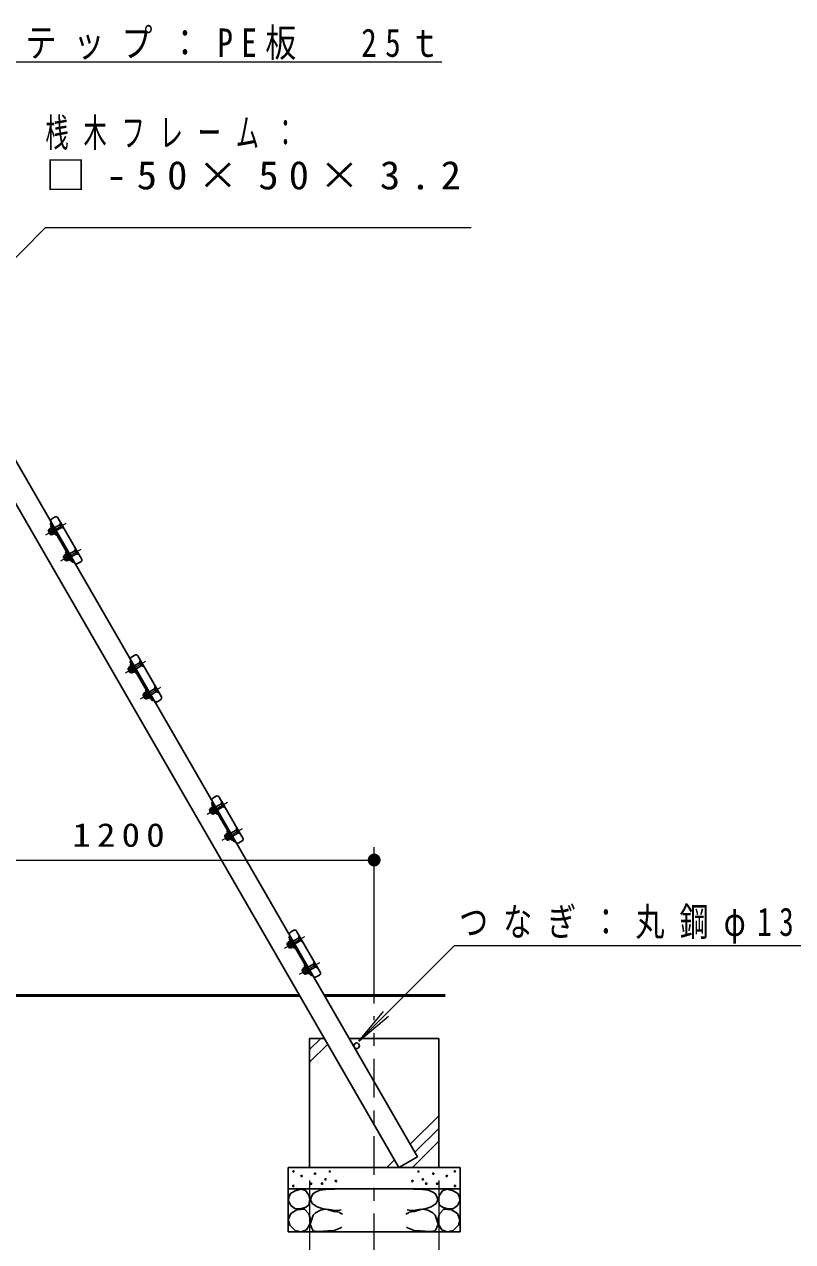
# Model space of a CAD drawing. Units: millimetres on the paper, scale 1:30. Extents: x -385 to 0, y -12 to 267.
# Drawn here: x -193.4 to -133.9, y 56.6 to 151 of the extents above; entities that cross this region are included whole.
import ezdxf

# ---------------------------------------------------------------- set-up
doc = ezdxf.new("R2010")
doc.units = ezdxf.units.MM
doc.linetypes.add('USER1', pattern=[4.5, 2.5, -2])
doc.linetypes.add('USER2', pattern=[6, 3, -1, 1, -1])
doc.layers.add('LY_1', color=7, linetype='Continuous', lineweight=25)
doc.styles.add('ＭＳ ゴシック', font='')
doc.styles.get('ＭＳ ゴシック').set_extended_font_data('MS Gothic')

# ---------------------------------------------------------------- blocks, each defined once
blk = doc.blocks.new('filled_dot')
at = {"color": 0, "linetype": 'Continuous', "lineweight": -2, "const_width": 1.25}
blk.add_lwpolyline([(-0.625, 0, 1), (0.625, 0, 1)], format="xyb", close=True, dxfattribs=at)

msp = doc.modelspace()

# ---------------------------------------------------------------- linework, layer by layer
at = {"layer": 'LY_1', "lineweight": 13}
for p, q in [((-197.283, 148.059), (-161.067, 148.059)), ((-191.806, 135.229), (-199.936, 126.994)), ((-191.806, 135.229), (-158.806, 135.229)), ((-166.323, 75.074), (-166.323, 87.185)), ((-206.323, 86.185), (-166.323, 86.185)), ((-160.103, 79.556), (-167.516, 72.143)), ((-160.103, 79.556), (-132.744, 79.556)), ((-167.516, 72.143), (-165.587, 74.441)), ((-167.516, 72.143), (-165.218, 74.071)), ((-171.323, 71.497), (-170.469, 72.352)), ((-171.323, 70.507), (-169.924, 71.906)), ((-163.528, 64.161), (-161.323, 66.365)), ((-163.165, 63.533), (-161.323, 65.375)), ((-163.357, 62.352), (-161.323, 64.385)), ((-165.337, 62.352), (-164.748, 62.941)), ((-164.347, 62.352), (-164.263, 62.435)), ((-171.323, 61.352), (-171.323, 46.352)), ((-161.323, 61.352), (-161.323, 46.352))]:
    msp.add_line(p, q, dxfattribs=at)
at = {"layer": 'LY_1'}
for p, q in [((-206.073, 137.852), (-162.964, 63.185)), ((-206.073, 134.519), (-164.408, 62.352)), ((-191.338, 112.33), (-191.43, 112.277)), ((-191.059, 112.78), (-191.319, 112.63)), ((-188.998, 109.543), (-190.831, 112.719)), ((-190.643, 112.366), (-190.692, 112.184)), ((-190.631, 112.372), (-190.643, 112.366)), ((-190.643, 112.366), (-190.376, 111.904)), ((-190.692, 112.184), (-191.575, 111.674)), ((-191.575, 111.674), (-191.442, 111.443)), ((-191.4, 111.424), (-191.57, 111.719)), ((-191.523, 111.79), (-191.556, 111.771)), ((-191.379, 111.922), (-191.523, 111.839)), ((-191.523, 111.839), (-191.523, 111.79)), ((-191.315, 111.429), (-191.523, 111.79)), ((-191.317, 111.813), (-191.46, 111.73)), ((-190.558, 111.953), (-191.442, 111.443)), ((-191.43, 112.277), (-189.68, 109.246)), ((-191.347, 112.132), (-191.405, 112.099)), ((-191.405, 112.099), (-190.988, 111.377)), ((-191.383, 111.927), (-191.325, 111.96)), ((-191.126, 111.483), (-191.383, 111.927)), ((-191.315, 111.429), (-191.348, 111.41)), ((-191.192, 111.597), (-191.335, 111.514)), ((-191.273, 111.405), (-191.315, 111.429)), ((-191.129, 111.488), (-191.273, 111.405)), ((-191.263, 111.72), (-191.197, 111.738)), ((-191.254, 111.705), (-191.188, 111.723)), ((-191.13, 111.969), (-191.222, 111.916)), ((-191.126, 111.483), (-191.068, 111.516)), ((-190.963, 111.681), (-191.055, 111.627)), ((-190.988, 111.377), (-190.93, 111.411)), ((-190.692, 112.184), (-190.558, 111.953)), ((-190.376, 111.904), (-190.558, 111.953)), ((-190.365, 111.911), (-190.376, 111.904)), ((-189.525, 110.163), (-190.408, 109.653)), ((-190.408, 109.653), (-190.275, 109.422)), ((-190.234, 109.404), (-190.404, 109.698)), ((-190.356, 109.77), (-190.39, 109.75)), ((-190.213, 109.901), (-190.356, 109.818)), ((-190.356, 109.818), (-190.356, 109.77)), ((-190.148, 109.409), (-190.356, 109.77)), ((-190.15, 109.792), (-190.294, 109.71)), ((-189.392, 109.932), (-190.275, 109.422)), ((-190.18, 110.112), (-190.238, 110.078)), ((-190.238, 110.078), (-189.822, 109.357)), ((-190.216, 109.906), (-190.158, 109.94)), ((-189.959, 109.462), (-190.216, 109.906)), ((-190.025, 109.576), (-190.169, 109.493)), ((-190.097, 109.7), (-190.03, 109.717)), ((-190.088, 109.684), (-190.021, 109.702)), ((-189.963, 109.948), (-190.055, 109.895)), ((-189.959, 109.462), (-189.902, 109.495)), ((-189.796, 109.66), (-189.889, 109.606)), ((-189.476, 110.345), (-189.525, 110.163)), ((-189.525, 110.163), (-189.392, 109.932)), ((-189.465, 110.352), (-189.476, 110.345)), ((-189.476, 110.345), (-189.209, 109.883)), ((-189.209, 109.883), (-189.392, 109.932)), ((-189.198, 109.89), (-189.209, 109.883)), ((-190.148, 109.409), (-190.181, 109.39)), ((-190.106, 109.385), (-190.148, 109.409)), ((-189.962, 109.467), (-190.106, 109.385)), ((-189.822, 109.357), (-189.764, 109.39)), ((-189.68, 109.246), (-189.588, 109.299)), ((-189.319, 109.166), (-189.059, 109.316)), ((-184.878, 102.075), (-185.138, 101.925)), ((-182.817, 98.838), (-184.651, 102.014)), ((-184.511, 101.478), (-185.394, 100.968)), ((-185.219, 100.719), (-185.389, 101.013)), ((-185.342, 101.085), (-185.375, 101.066)), ((-185.199, 101.216), (-185.342, 101.133)), ((-185.342, 101.133), (-185.342, 101.085)), ((-185.134, 100.724), (-185.342, 101.085)), ((-185.136, 101.108), (-185.28, 101.025)), ((-184.378, 101.247), (-185.261, 100.737)), ((-185.157, 101.625), (-185.25, 101.571)), ((-185.25, 101.571), (-183.5, 98.54)), ((-185.166, 101.427), (-185.224, 101.394)), ((-185.224, 101.394), (-184.807, 100.672)), ((-185.202, 101.222), (-185.144, 101.255)), ((-184.945, 100.777), (-185.202, 101.222)), ((-185.082, 101.015), (-185.016, 101.033)), ((-185.074, 101), (-185.007, 101.017)), ((-184.949, 101.264), (-185.041, 101.211)), ((-184.462, 101.66), (-184.511, 101.478)), ((-184.511, 101.478), (-184.378, 101.247)), ((-184.451, 101.667), (-184.462, 101.66)), ((-184.462, 101.66), (-184.195, 101.199)), ((-184.195, 101.199), (-184.378, 101.247)), ((-184.184, 101.205), (-184.195, 101.199)), ((-185.394, 100.968), (-185.261, 100.737)), ((-185.134, 100.724), (-185.167, 100.705)), ((-185.011, 100.891), (-185.155, 100.808)), ((-185.092, 100.7), (-185.134, 100.724)), ((-184.948, 100.783), (-185.092, 100.7)), ((-184.945, 100.777), (-184.887, 100.811)), ((-184.782, 100.975), (-184.875, 100.922)), ((-184.807, 100.672), (-184.75, 100.705)), ((-183.344, 99.458), (-184.228, 98.948)), ((-184.032, 99.195), (-184.176, 99.113)), ((-184.176, 99.113), (-184.176, 99.064)), ((-183.211, 99.227), (-184.094, 98.717)), ((-184, 99.406), (-184.057, 99.373)), ((-184.057, 99.373), (-183.641, 98.651)), ((-184.035, 99.201), (-183.977, 99.234)), ((-183.779, 98.756), (-184.035, 99.201)), ((-183.782, 99.243), (-183.875, 99.19)), ((-183.295, 99.64), (-183.344, 99.458)), ((-183.344, 99.458), (-183.211, 99.227)), ((-183.284, 99.646), (-183.295, 99.64)), ((-183.295, 99.64), (-183.029, 99.178)), ((-183.029, 99.178), (-183.211, 99.227)), ((-183.017, 99.185), (-183.029, 99.178)), ((-184.228, 98.948), (-184.094, 98.717)), ((-184.053, 98.698), (-184.223, 98.993)), ((-184.176, 99.064), (-184.209, 99.045)), ((-183.967, 98.703), (-184.176, 99.064)), ((-183.969, 99.087), (-184.113, 99.004)), ((-183.967, 98.703), (-184, 98.684)), ((-183.844, 98.87), (-183.988, 98.788)), ((-183.925, 98.679), (-183.967, 98.703)), ((-183.782, 98.762), (-183.925, 98.679)), ((-183.916, 98.994), (-183.849, 99.012)), ((-183.907, 98.979), (-183.84, 98.997)), ((-183.779, 98.756), (-183.721, 98.79)), ((-183.616, 98.954), (-183.708, 98.901)), ((-183.641, 98.651), (-183.583, 98.685)), ((-183.5, 98.54), (-183.407, 98.594)), ((-183.138, 98.46), (-182.878, 98.61)), ((-178.838, 90.679), (-178.93, 90.626)), ((-178.93, 90.626), (-177.18, 87.595)), ((-178.559, 91.129), (-178.819, 90.979)), ((-176.498, 87.893), (-178.331, 91.068)), ((-178.143, 90.715), (-178.192, 90.533)), ((-178.131, 90.722), (-178.143, 90.715)), ((-178.143, 90.715), (-177.876, 90.253)), ((-178.192, 90.533), (-179.075, 90.023)), ((-179.075, 90.023), (-178.942, 89.792)), ((-178.9, 89.774), (-179.07, 90.068)), ((-179.023, 90.14), (-179.056, 90.12)), ((-178.879, 90.271), (-179.023, 90.188)), ((-179.023, 90.188), (-179.023, 90.14)), ((-178.815, 89.779), (-179.023, 90.14)), ((-178.817, 90.163), (-178.96, 90.08)), ((-178.058, 90.302), (-178.942, 89.792)), ((-178.847, 90.482), (-178.905, 90.448)), ((-178.905, 90.448), (-178.488, 89.727)), ((-178.883, 90.277), (-178.825, 90.31)), ((-178.626, 89.832), (-178.883, 90.277)), ((-178.815, 89.779), (-178.848, 89.76)), ((-178.692, 89.946), (-178.835, 89.863)), ((-178.773, 89.755), (-178.815, 89.779)), ((-178.629, 89.838), (-178.773, 89.755)), ((-178.763, 90.07), (-178.697, 90.088)), ((-178.754, 90.054), (-178.688, 90.072)), ((-178.63, 90.319), (-178.722, 90.265)), ((-178.626, 89.832), (-178.568, 89.865)), ((-178.463, 90.03), (-178.555, 89.977)), ((-178.488, 89.727), (-178.43, 89.76)), ((-178.192, 90.533), (-178.058, 90.302)), ((-177.876, 90.253), (-178.058, 90.302)), ((-177.865, 90.26), (-177.876, 90.253)), ((-177.025, 88.512), (-177.908, 88.002)), ((-177.908, 88.002), (-177.775, 87.771)), ((-177.734, 87.753), (-177.904, 88.047)), ((-177.856, 88.119), (-177.89, 88.1)), ((-177.713, 88.25), (-177.856, 88.167)), ((-177.856, 88.167), (-177.856, 88.119)), ((-177.648, 87.758), (-177.856, 88.119)), ((-177.65, 88.142), (-177.794, 88.059)), ((-176.892, 88.281), (-177.775, 87.771)), ((-177.68, 88.461), (-177.738, 88.428)), ((-177.738, 88.428), (-177.322, 87.706)), ((-177.716, 88.256), (-177.658, 88.289)), ((-177.459, 87.811), (-177.716, 88.256)), ((-177.525, 87.925), (-177.669, 87.842)), ((-177.462, 87.817), (-177.606, 87.734)), ((-177.597, 88.049), (-177.53, 88.067)), ((-177.588, 88.033), (-177.521, 88.051)), ((-177.463, 88.298), (-177.555, 88.244)), ((-177.459, 87.811), (-177.402, 87.845)), ((-177.296, 88.009), (-177.389, 87.956)), ((-176.976, 88.694), (-177.025, 88.512)), ((-177.025, 88.512), (-176.892, 88.281)), ((-176.965, 88.701), (-176.976, 88.694)), ((-176.976, 88.694), (-176.709, 88.233)), ((-176.709, 88.233), (-176.892, 88.281)), ((-176.698, 88.239), (-176.709, 88.233)), ((-177.648, 87.758), (-177.681, 87.739)), ((-177.606, 87.734), (-177.648, 87.758)), ((-177.322, 87.706), (-177.264, 87.739)), ((-177.18, 87.595), (-177.088, 87.648)), ((-176.819, 87.515), (-176.559, 87.665)), ((-172.838, 80.287), (-172.93, 80.234)), ((-172.93, 80.234), (-171.18, 77.203)), ((-172.559, 80.737), (-172.819, 80.587)), ((-170.498, 77.501), (-172.331, 80.676)), ((-172.143, 80.323), (-172.192, 80.141)), ((-172.131, 80.33), (-172.143, 80.323)), ((-172.143, 80.323), (-171.876, 79.861)), ((-172.192, 80.141), (-173.075, 79.631)), ((-173.075, 79.631), (-172.942, 79.4)), ((-172.9, 79.381), (-173.07, 79.676)), ((-173.023, 79.747), (-173.056, 79.728)), ((-172.879, 79.879), (-173.023, 79.796)), ((-173.023, 79.796), (-173.023, 79.747)), ((-172.815, 79.386), (-173.023, 79.747)), ((-172.817, 79.77), (-172.96, 79.687)), ((-172.058, 79.91), (-172.942, 79.4)), ((-172.847, 80.089), (-172.905, 80.056)), ((-172.905, 80.056), (-172.488, 79.334)), ((-172.883, 79.884), (-172.825, 79.918)), ((-172.626, 79.44), (-172.883, 79.884)), ((-172.815, 79.386), (-172.848, 79.367)), ((-172.692, 79.554), (-172.835, 79.471)), ((-172.773, 79.362), (-172.815, 79.386)), ((-172.629, 79.445), (-172.773, 79.362)), ((-172.763, 79.677), (-172.697, 79.695)), ((-172.754, 79.662), (-172.688, 79.68)), ((-172.63, 79.926), (-172.722, 79.873)), ((-172.626, 79.44), (-172.568, 79.473)), ((-172.463, 79.638), (-172.555, 79.584)), ((-172.488, 79.334), (-172.43, 79.368)), ((-172.192, 80.141), (-172.058, 79.91)), ((-171.876, 79.861), (-172.058, 79.91)), ((-171.865, 79.868), (-171.876, 79.861)), ((-171.025, 78.12), (-171.908, 77.61)), ((-171.908, 77.61), (-171.775, 77.379)), ((-171.734, 77.361), (-171.904, 77.655)), ((-171.856, 77.727), (-171.89, 77.707)), ((-171.713, 77.858), (-171.856, 77.775)), ((-171.856, 77.775), (-171.856, 77.727)), ((-171.648, 77.366), (-171.856, 77.727)), ((-171.65, 77.75), (-171.794, 77.667)), ((-170.892, 77.889), (-171.775, 77.379)), ((-171.68, 78.069), (-171.738, 78.035)), ((-171.738, 78.035), (-171.322, 77.314)), ((-171.716, 77.863), (-171.658, 77.897)), ((-171.459, 77.419), (-171.716, 77.863)), ((-171.525, 77.533), (-171.669, 77.45)), ((-171.462, 77.425), (-171.606, 77.342)), ((-171.597, 77.657), (-171.53, 77.675)), ((-171.588, 77.641), (-171.521, 77.659)), ((-171.463, 77.906), (-171.555, 77.852)), ((-171.459, 77.419), (-171.402, 77.452)), ((-171.296, 77.617), (-171.389, 77.564)), ((-170.976, 78.302), (-171.025, 78.12)), ((-171.025, 78.12), (-170.892, 77.889)), ((-170.965, 78.309), (-170.976, 78.302)), ((-170.976, 78.302), (-170.709, 77.84)), ((-170.709, 77.84), (-170.892, 77.889)), ((-170.698, 77.847), (-170.709, 77.84)), ((-171.648, 77.366), (-171.681, 77.347)), ((-171.606, 77.342), (-171.648, 77.366)), ((-171.322, 77.314), (-171.264, 77.347)), ((-171.18, 77.203), (-171.088, 77.256)), ((-170.819, 77.123), (-170.559, 77.273)), ((-170.181, 72.352), (-171.323, 72.352)), ((-171.323, 62.352), (-171.323, 72.352)), ((-161.323, 72.352), (-168.257, 72.352)), ((-161.323, 62.352), (-161.323, 72.352)), ((-172.99, 62.352), (-172.99, 57.352)), ((-172.99, 62.352), (-159.656, 62.352)), ((-164.408, 62.352), (-162.964, 63.185)), ((-159.656, 62.352), (-159.656, 57.352)), ((-172.99, 60.685), (-159.656, 60.685)), ((-172.99, 57.352), (-159.656, 57.352))]:
    msp.add_line(p, q, dxfattribs=at)
at = {"layer": 'LY_1', "linetype": 'USER2', "lineweight": 13}
for p, q in [((-191.78, 111.401), (-190.201, 112.313)), ((-190.614, 109.38), (-189.034, 110.292)), ((-185.6, 100.696), (-184.02, 101.608)), ((-184.433, 98.675), (-182.853, 99.587)), ((-179.28, 89.75), (-177.701, 90.663)), ((-178.114, 87.73), (-176.534, 88.642)), ((-173.28, 79.358), (-171.701, 80.27)), ((-172.114, 77.337), (-170.534, 78.25)), ((-166.323, 55.772), (-166.323, 74.074))]:
    msp.add_line(p, q, dxfattribs=at)
at = {"layer": 'LY_1', "linetype": 'USER1', "lineweight": 13}
for p, q in [((-191.21, 111.894), (-191.267, 111.861)), ((-191.068, 111.649), (-191.126, 111.616)), ((-190.043, 109.873), (-190.101, 109.84)), ((-189.901, 109.628), (-189.959, 109.595)), ((-185.029, 101.189), (-185.087, 101.156)), ((-184.887, 100.943), (-184.945, 100.91)), ((-183.862, 99.168), (-183.92, 99.135)), ((-183.721, 98.923), (-183.778, 98.889)), ((-178.71, 90.244), (-178.767, 90.21)), ((-178.568, 89.998), (-178.626, 89.965)), ((-177.543, 88.223), (-177.601, 88.19)), ((-177.401, 87.977), (-177.459, 87.944)), ((-172.71, 79.851), (-172.767, 79.818)), ((-172.568, 79.606), (-172.626, 79.573)), ((-171.543, 77.831), (-171.601, 77.797)), ((-171.401, 77.585), (-171.459, 77.552))]:
    msp.add_line(p, q, dxfattribs=at)
at = {"layer": 'LY_1', "lineweight": 50}
for p, q in [((-204.838, 75.685), (-172.106, 75.685)), ((-170.181, 75.685), (-160.83, 75.685))]:
    msp.add_line(p, q, dxfattribs=at)
at = {"layer": 'LY_1'}
for points in [[(-172.966, 59.759), (-172.936, 60.038), (-172.816, 60.327), (-172.447, 60.536), (-172.019, 60.676), (-171.65, 60.566), (-171.39, 60.207), (-171.311, 59.858), (-171.38, 59.44), (-171.66, 59.25), (-172.048, 59.15), (-172.477, 59.17), (-172.786, 59.41)], [(-159.681, 59.759), (-159.71, 60.038), (-159.83, 60.327), (-160.199, 60.536), (-160.628, 60.676), (-160.997, 60.566), (-161.256, 60.207), (-161.336, 59.858), (-161.266, 59.44), (-160.987, 59.25), (-160.598, 59.15), (-160.169, 59.17), (-159.86, 59.41)], [(-171.979, 57.376), (-172.447, 57.456), (-172.866, 57.884), (-172.976, 58.293), (-172.786, 58.782), (-172.308, 59.061), (-171.719, 59.121), (-171.38, 58.762), (-171.221, 58.233), (-171.341, 57.904), (-171.58, 57.525)], [(-160.668, 57.376), (-160.199, 57.456), (-159.78, 57.884), (-159.671, 58.293), (-159.86, 58.782), (-160.339, 59.061), (-160.927, 59.121), (-161.266, 58.762), (-161.425, 58.233), (-161.306, 57.904), (-161.066, 57.525)]]:
    msp.add_lwpolyline(points, close=True, dxfattribs=at)
for points in [[(-168.98, 60.684), (-169.405, 60.672), (-170.065, 60.65), (-170.535, 60.594), (-170.871, 60.449), (-171.072, 60.303), (-171.218, 60.034), (-171.251, 59.844), (-171.128, 59.564), (-170.748, 59.307), (-170.278, 59.139), (-170.065, 59.117), (-169.808, 59.083), (-169.371, 59.016), (-169.148, 59.016), (-168.879, 59.061)], [(-163.666, 60.684), (-163.241, 60.672), (-162.581, 60.65), (-162.111, 60.594), (-161.775, 60.449), (-161.574, 60.303), (-161.428, 60.034), (-161.395, 59.844), (-161.518, 59.564), (-161.898, 59.307), (-162.368, 59.139), (-162.581, 59.117), (-162.838, 59.083), (-163.275, 59.016), (-163.499, 59.016), (-163.767, 59.061)], [(-168.823, 57.74), (-168.913, 57.662), (-169.159, 57.561), (-169.427, 57.472), (-169.64, 57.449), (-169.92, 57.449), (-170.278, 57.427), (-170.67, 57.382), (-171.039, 57.449), (-171.184, 57.696), (-171.274, 57.964), (-171.151, 58.334), (-171.061, 58.658), (-170.86, 58.848), (-170.479, 59.05), (-170.088, 59.117), (-169.875, 59.072), (-169.439, 58.949), (-169.181, 58.904), (-169.047, 58.882), (-168.98, 58.837), (-168.778, 58.725)], [(-163.823, 57.74), (-163.734, 57.662), (-163.487, 57.561), (-163.219, 57.472), (-163.006, 57.449), (-162.726, 57.449), (-162.368, 57.427), (-161.977, 57.382), (-161.607, 57.449), (-161.462, 57.696), (-161.372, 57.964), (-161.495, 58.334), (-161.585, 58.658), (-161.786, 58.848), (-162.167, 59.05), (-162.559, 59.117), (-162.771, 59.072), (-163.208, 58.949), (-163.465, 58.904), (-163.599, 58.882), (-163.666, 58.837), (-163.868, 58.725)]]:
    msp.add_lwpolyline(points, dxfattribs=at)
for centre, radius in [((-167.68, 71.787), 0.217), ((-172.576, 62.054), 0.05), ((-171.948, 61.691), 0.05), ((-170.903, 61.872), 0.05), ((-170.095, 61.426), 0.05), ((-169.76, 62.04), 0.05), ((-169.286, 61.301), 0.05), ((-163.36, 61.301), 0.05), ((-162.886, 62.04), 0.05), ((-162.552, 61.426), 0.05), ((-161.743, 61.872), 0.05), ((-160.698, 61.691), 0.05), ((-160.071, 62.054), 0.05), ((-172.589, 60.925), 0.05), ((-171.21, 61.092), 0.05), ((-170.359, 61.106), 0.05), ((-162.287, 61.106), 0.05), ((-161.437, 61.092), 0.05), ((-160.057, 60.925), 0.05)]:
    msp.add_circle(centre, radius, dxfattribs=at)
for centre, radius, start, end in [((-191.235, 112.486), 0.167, 120, 210), ((-190.976, 112.636), 0.167, 30, 120), ((-191.537, 111.738), 0.0383, 120, 210), ((-191.413, 111.83), 0.111, 175.61586, 244.38414), ((-191.056, 111.819), 0.414, 192.4121, 227.5879), ((-191.367, 111.443), 0.0383, 210, 300), ((-191.225, 111.505), 0.111, 175.61584, 244.38415), ((-190.37, 109.717), 0.0383, 120, 210), ((-190.246, 109.809), 0.111, 175.61586, 244.38414), ((-189.889, 109.799), 0.414, 192.4121, 227.5879), ((-190.058, 109.484), 0.111, 175.61584, 244.38415), ((-189.142, 109.46), 0.167, 300, 30), ((-190.2, 109.423), 0.0383, 210, 300), ((-189.402, 109.31), 0.167, 210, 300), ((-185.055, 101.78), 0.167, 120, 210), ((-184.795, 101.93), 0.167, 30, 120), ((-185.356, 101.033), 0.0383, 120, 210), ((-185.232, 101.125), 0.111, 175.61586, 244.38414), ((-184.875, 101.114), 0.414, 192.4121, 227.5879), ((-185.186, 100.738), 0.0383, 210, 300), ((-185.044, 100.8), 0.111, 175.61584, 244.38415), ((-184.065, 99.104), 0.111, 175.61586, 244.38414), ((-184.19, 99.012), 0.0383, 120, 210), ((-183.709, 99.093), 0.414, 192.4121, 227.5879), ((-184.02, 98.717), 0.0383, 210, 300), ((-183.877, 98.779), 0.111, 175.61584, 244.38415), ((-183.221, 98.605), 0.167, 210, 300), ((-182.962, 98.755), 0.167, 300, 30), ((-178.735, 90.835), 0.167, 120, 210), ((-178.476, 90.985), 0.167, 30, 120), ((-179.037, 90.087), 0.0383, 120, 210), ((-178.913, 90.18), 0.111, 175.61586, 244.38414), ((-178.556, 90.169), 0.414, 192.4121, 227.5879), ((-178.867, 89.793), 0.0383, 210, 300), ((-178.725, 89.855), 0.111, 175.61584, 244.38415), ((-177.87, 88.067), 0.0383, 120, 210), ((-177.746, 88.159), 0.111, 175.61586, 244.38414), ((-177.389, 88.148), 0.414, 192.4121, 227.5879), ((-177.558, 87.834), 0.111, 175.61584, 244.38415), ((-176.642, 87.809), 0.167, 300, 30), ((-177.7, 87.772), 0.0383, 210, 300), ((-176.902, 87.659), 0.167, 210, 300), ((-172.735, 80.443), 0.167, 120, 210), ((-172.476, 80.593), 0.167, 30, 120), ((-173.037, 79.695), 0.0383, 120, 210), ((-172.913, 79.787), 0.111, 175.61586, 244.38414), ((-172.556, 79.776), 0.414, 192.4121, 227.5879), ((-172.867, 79.401), 0.0383, 210, 300), ((-172.725, 79.462), 0.111, 175.61584, 244.38415), ((-171.87, 77.674), 0.0383, 120, 210), ((-171.746, 77.766), 0.111, 175.61586, 244.38414), ((-171.389, 77.756), 0.414, 192.4121, 227.5879), ((-171.558, 77.441), 0.111, 175.61584, 244.38415), ((-170.642, 77.417), 0.167, 300, 30), ((-171.7, 77.38), 0.0383, 210, 300), ((-170.902, 77.267), 0.167, 210, 300)]:
    msp.add_arc(centre, radius, start, end, dxfattribs=at)

# ---------------------------------------------------------------- block references
at = {"layer": 'LY_1', "lineweight": 13, "xscale": 0.4, "yscale": 0.4, "rotation": 180}
msp.add_blockref('filled_dot', (-166.323, 86.185), dxfattribs=at)

# ---------------------------------------------------------------- texts
at = {"layer": 'LY_1', "style": 'ＭＳ ゴシック'}
for s, insert, char_height, attachment_point in [('\\T1.55;\\W0.8;ステップ：PE板\u300025ｔ', (-197.067, 148.209), 2.199, 7), ('\\T1.64;\\W0.6;桟木フレーム：', (-191.806, 143.679), 2.199, 1), ('\\T1.5;\\W1.05;□-50×50×3.2', (-191.806, 140.379), 2.199, 1), ('\\T1.33;\\W1.15;1200', (-185.902, 87.185), 1.833, 8), ('\\T1.52;\\W0.75;つなぎ：丸鋼φ13', (-159.744, 79.706), 2.199, 7)]:
    msp.add_mtext(s, dxfattribs=dict(at, insert=insert, char_height=char_height, attachment_point=attachment_point))

doc.saveas('drawing.dxf')
